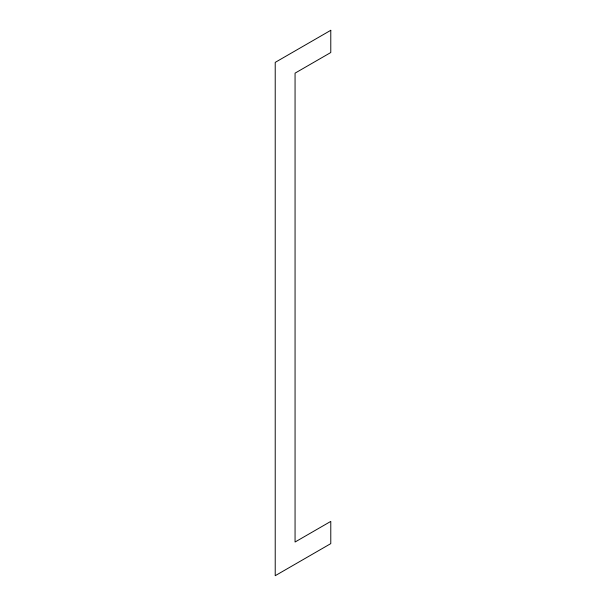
<?xml version="1.0" encoding="UTF-8"?>
<svg xmlns="http://www.w3.org/2000/svg" width="606" height="606" viewBox="0 0 606 606"><rect width="100%" height="100%" fill="white"/><g stroke="black" fill="none" stroke-linecap="round" stroke-linejoin="round"><path stroke-width="0.91" d="M330.785 30.3L275.215 62.38L275.215 575.7L330.785 543.62L330.785 521.395L295.061 542.022L295.061 73.144L330.785 52.525L330.785 30.3"/></g></svg>
